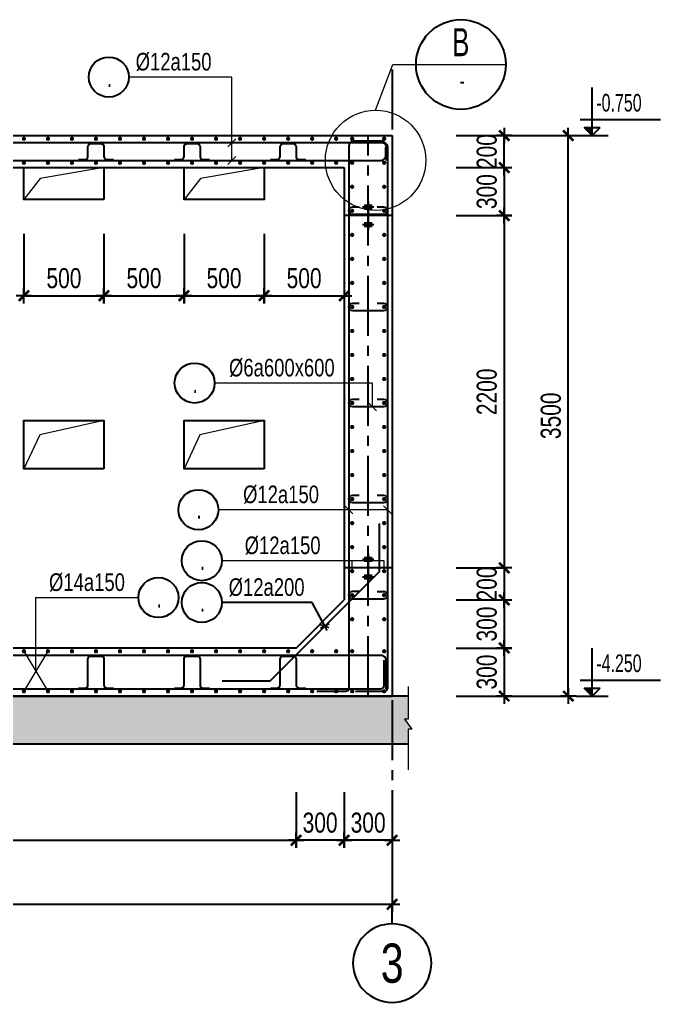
# Model space of a CAD drawing. Extents: x 1229855 to 1302267, y 1135177 to 1201195.
# Drawn here: x 1271183 to 1275185, y 1179241 to 1185378 of the extents above; entities that cross this region are included whole.
import ezdxf
from ezdxf.enums import TextEntityAlignment as Align

# ---------------------------------------------------------------- set-up
doc = ezdxf.new("R2010")
doc.units = 0
doc.header["$LTSCALE"] = 25
doc.header["$MEASUREMENT"] = 0
doc.header["$PDMODE"] = 98
doc.linetypes.add('CENTER2', pattern=[1.125, 0.75, -0.125, 0.125, -0.125])
doc.layers.get('0').update_dxf_attribs({"linetype": 'CONTINUOUS'})
doc.layers.get('DEFPOINTS').update_dxf_attribs({"linetype": 'CONTINUOUS'})
for name, color, linetype in [('02.CDC.DIM', 1, 'CONTINUOUS'), ('CDC.01.AXIS', 160, 'CENTER2'), ('CDC.02.DIM', 1, 'CONTINUOUS'), ('CDC.03.BORDER', 3, 'CONTINUOUS'), ('CDC.05.STEEL', 4, 'CONTINUOUS'), ('CDC.06.TEXT', 2, 'CONTINUOUS'), ('CDC.10.HATCH', 251, 'CONTINUOUS'), ('CDC.11.NOTE', 8, 'CONTINUOUS'), ('CDC.14.STEELNUM', 3, 'CONTINUOUS')]:
    doc.layers.add(name, color=color, linetype=linetype)
doc.layers.add('KCS_CHI', color=1, linetype='CONTINUOUS', lineweight=15)
doc.styles.add('1', font='arial.ttf', dxfattribs={"width": 0.75})
doc.styles.add('arial', font='arial.ttf', dxfattribs={"width": 0.65})
doc.styles.add('BIGTEXT', font='arial.ttf', dxfattribs={"width": 0.8})
doc.styles.add('romans', font='arial.ttf', dxfattribs={"width": 0.65})
doc.linetypes.add('ZIGZAG', pattern='A,0.0001,-0.2,[131,ltypeshp.shx,S=0.2,R=0,X=-0.2,Y=0],-0.4,[131,ltypeshp.shx,S=0.2,R=180,X=0.2,Y=0],-0.2', length=0.8001)
doc.dimstyles.new('DX2', dxfattribs={"dimscale": 0.5, "dimtxt": 250, "dimasz": 0.8, "dimexe": 0, "dimexo": 0, "dimgap": 90, "dimtad": 1, "dimdec": 0, "dimzin": 13, "dimdsep": 46, "dimtxsty": '1', "dimblk1": 'CHEO', "dimblk2": 'CHEO', "dimsah": 1, "dimcen": 0, "dimclrd": 256, "dimclre": 256, "dimclrt": 2, "dimadec": 0, "dimazin": 0, "dimtfac": 1, "dimtdec": 0, "dimtix": 1, "dimtmove": 2, "dimatfit": 3, "dimldrblk": 'CHEO', "dimfxl": 1, "dimtolj": 1, "dimtzin": 13, "dimarcsym": 0})

# ---------------------------------------------------------------- blocks, each defined once
blk = doc.blocks.new('CHEO')
at = {"layer": '02.CDC.DIM'}
for points in [[(-121, 0), (121, 0)], [(0, 121), (0, -121)]]:
    blk.add_lwpolyline(points, dxfattribs=at)
at = {"layer": '02.CDC.DIM', "color": 2, "const_width": 40}
blk.add_lwpolyline([(80, 80), (-80, -81)], dxfattribs=at)
blk = doc.blocks.new('*D269')
at = {"layer": 'CDC.02.DIM', "lineweight": -2, "ltscale": 3, "transparency": 16777216}
for p, q in [((1273210.1, 1180553.8), (1273210.1, 1180253.8)), ((1273510.1, 1180553.8), (1273510.1, 1180253.8)), ((1273509.7, 1180253.8), (1273210.5, 1180253.8))]:
    blk.add_line(p, q, dxfattribs=at)
at = {"layer": 'DEFPOINTS', "color": 0, "ltscale": 3, "transparency": 16777216}
for p in [(1273210.1, 1180553.8), (1273510.1, 1180553.8), (1273210.1, 1180253.8)]:
    blk.add_point(p, dxfattribs=at)
at = {"layer": 'CDC.02.DIM', "lineweight": -2, "ltscale": 3, "transparency": 16777216, "xscale": 0.4, "yscale": 0.4, "zscale": 0.4, "rotation": 180}
blk.add_blockref('CHEO', (1273210.1, 1180253.8), dxfattribs=at)
at = {"layer": 'CDC.02.DIM', "lineweight": -2, "ltscale": 3, "transparency": 16777216, "xscale": 0.4, "yscale": 0.4, "zscale": 0.4}
blk.add_blockref('CHEO', (1273510.1, 1180253.8), dxfattribs=at)
at = {"layer": 'CDC.02.DIM', "color": 2, "ltscale": 3, "transparency": 16777216, "insert": (1273360.1, 1180362.7), "char_height": 125, "attachment_point": 5, "style": '1'}
blk.add_mtext('\\A1;300', dxfattribs=at)
blk = doc.blocks.new('*D270')
at = {"layer": 'CDC.02.DIM', "lineweight": -2, "ltscale": 3, "transparency": 16777216}
for p, q in [((1265710.1, 1180553.8), (1265710.1, 1179853.8)), ((1273510.1, 1180553.8), (1273510.1, 1179853.8)), ((1265710.5, 1179853.8), (1273509.7, 1179853.8))]:
    blk.add_line(p, q, dxfattribs=at)
at = {"layer": 'DEFPOINTS', "color": 0, "ltscale": 3, "transparency": 16777216}
for p in [(1265710.1, 1180553.8), (1273510.1, 1180553.8), (1273510.1, 1179853.8)]:
    blk.add_point(p, dxfattribs=at)
at = {"layer": 'CDC.02.DIM', "lineweight": -2, "ltscale": 3, "transparency": 16777216, "xscale": 0.4, "yscale": 0.4, "zscale": 0.4, "rotation": 180}
blk.add_blockref('CHEO', (1265710.1, 1179853.8), dxfattribs=at)
at = {"layer": 'CDC.02.DIM', "lineweight": -2, "ltscale": 3, "transparency": 16777216, "xscale": 0.4, "yscale": 0.4, "zscale": 0.4}
blk.add_blockref('CHEO', (1273510.1, 1179853.8), dxfattribs=at)
at = {"layer": 'CDC.02.DIM', "color": 2, "ltscale": 3, "transparency": 16777216, "insert": (1269610.1, 1179962.7), "char_height": 125, "attachment_point": 5, "style": '1'}
blk.add_mtext('\\A1;7800', dxfattribs=at)
blk = doc.blocks.new('*D271')
at = {"layer": 'CDC.02.DIM', "lineweight": -2, "ltscale": 3, "transparency": 16777216}
for p, q in [((1273910.1, 1184653.8), (1274210.1, 1184653.8)), ((1274210.1, 1184654.2), (1274210.1, 1184654.6)), ((1274210.1, 1184453.8), (1274210.1, 1184653.8)), ((1273910.1, 1184453.8), (1274210.1, 1184453.8)), ((1274210.1, 1184453.4), (1274210.1, 1184453))]:
    blk.add_line(p, q, dxfattribs=at)
at = {"layer": 'DEFPOINTS', "color": 0, "ltscale": 3, "transparency": 16777216}
for p in [(1273910.1, 1184653.8), (1274210.1, 1184653.8), (1273910.1, 1184453.8)]:
    blk.add_point(p, dxfattribs=at)
at = {"layer": 'CDC.02.DIM', "lineweight": -2, "ltscale": 3, "transparency": 16777216, "xscale": 0.4, "yscale": 0.4, "zscale": 0.4}
for p, rotation in [((1274210.1, 1184653.8), 270), ((1274210.1, 1184453.8), 90)]:
    blk.add_blockref('CHEO', p, dxfattribs=dict(at, rotation=rotation))
at = {"layer": 'CDC.02.DIM', "color": 2, "ltscale": 3, "transparency": 16777216, "insert": (1274101.3, 1184553.8), "char_height": 125, "attachment_point": 5, "rotation": 90, "style": '1'}
blk.add_mtext('\\A1;200', dxfattribs=at)
blk = doc.blocks.new('*D272')
at = {"layer": 'CDC.02.DIM', "lineweight": -2, "ltscale": 3, "transparency": 16777216}
for p, q in [((1273910.1, 1181953.8), (1274210.1, 1181953.8)), ((1274210.1, 1181954.2), (1274210.1, 1181954.6)), ((1274210.1, 1181953.8), (1274210.1, 1181753.8)), ((1273910.1, 1181753.8), (1274210.1, 1181753.8)), ((1274210.1, 1181753.4), (1274210.1, 1181753))]:
    blk.add_line(p, q, dxfattribs=at)
at = {"layer": 'DEFPOINTS', "color": 0, "ltscale": 3, "transparency": 16777216}
for p in [(1273910.1, 1181953.8), (1273910.1, 1181753.8), (1274210.1, 1181753.8)]:
    blk.add_point(p, dxfattribs=at)
at = {"layer": 'CDC.02.DIM', "lineweight": -2, "ltscale": 3, "transparency": 16777216, "xscale": 0.4, "yscale": 0.4, "zscale": 0.4}
for p, rotation in [((1274210.1, 1181953.8), 270), ((1274210.1, 1181753.8), 90)]:
    blk.add_blockref('CHEO', p, dxfattribs=dict(at, rotation=rotation))
at = {"layer": 'CDC.02.DIM', "color": 2, "ltscale": 3, "transparency": 16777216, "insert": (1274101.3, 1181853.8), "char_height": 125, "attachment_point": 5, "rotation": 90, "style": '1'}
blk.add_mtext('\\A1;200', dxfattribs=at)
blk = doc.blocks.new('*D273')
at = {"layer": 'CDC.02.DIM', "lineweight": -2, "ltscale": 3, "transparency": 16777216}
for p, q in [((1273910.1, 1181453.8), (1274210.1, 1181453.8)), ((1274210.1, 1181453.4), (1274210.1, 1181154.2)), ((1273910.1, 1181153.8), (1274210.1, 1181153.8))]:
    blk.add_line(p, q, dxfattribs=at)
at = {"layer": 'DEFPOINTS', "color": 0, "ltscale": 3, "transparency": 16777216}
for p in [(1273910.1, 1181453.8), (1273910.1, 1181153.8), (1274210.1, 1181153.8)]:
    blk.add_point(p, dxfattribs=at)
at = {"layer": 'CDC.02.DIM', "lineweight": -2, "ltscale": 3, "transparency": 16777216, "xscale": 0.4, "yscale": 0.4, "zscale": 0.4}
for p, rotation in [((1274210.1, 1181453.8), 90), ((1274210.1, 1181153.8), 270)]:
    blk.add_blockref('CHEO', p, dxfattribs=dict(at, rotation=rotation))
at = {"layer": 'CDC.02.DIM', "color": 2, "ltscale": 3, "transparency": 16777216, "insert": (1274101.3, 1181303.8), "char_height": 125, "attachment_point": 5, "rotation": 90, "style": '1'}
blk.add_mtext('\\A1;300', dxfattribs=at)
blk = doc.blocks.new('A$C160E078A')
at = {"layer": 'CDC.11.NOTE', "ltscale": 3}
blk.add_hatch(color=256, dxfattribs=at).paths.add_polyline_path([(2, 1), (1, 1), (2, 0)])
for p, q in [((2, 0), (2, 6)), ((0.5, 2), (10.5, 2)), ((0, 0), (4, 0)), ((1, 1), (3, 1)), ((2, 0), (1, 1)), ((2, 0), (3, 1))]:
    blk.add_line(p, q, dxfattribs=at)
blk = doc.blocks.new('*D274')
at = {"layer": 'CDC.02.DIM', "lineweight": -2, "ltscale": 3, "transparency": 16777216}
for p, q in [((1266310.1, 1180553.8), (1266310.1, 1180253.8)), ((1272910.1, 1180553.8), (1272910.1, 1180253.8)), ((1266310.5, 1180253.8), (1272909.7, 1180253.8))]:
    blk.add_line(p, q, dxfattribs=at)
at = {"layer": 'DEFPOINTS', "color": 0, "ltscale": 3, "transparency": 16777216}
for p in [(1266310.1, 1180553.8), (1272910.1, 1180553.8), (1272910.1, 1180253.8)]:
    blk.add_point(p, dxfattribs=at)
at = {"layer": 'CDC.02.DIM', "lineweight": -2, "ltscale": 3, "transparency": 16777216, "xscale": 0.4, "yscale": 0.4, "zscale": 0.4, "rotation": 180}
blk.add_blockref('CHEO', (1266310.1, 1180253.8), dxfattribs=at)
at = {"layer": 'CDC.02.DIM', "lineweight": -2, "ltscale": 3, "transparency": 16777216, "xscale": 0.4, "yscale": 0.4, "zscale": 0.4}
blk.add_blockref('CHEO', (1272910.1, 1180253.8), dxfattribs=at)
at = {"layer": 'CDC.02.DIM', "color": 2, "ltscale": 3, "transparency": 16777216, "insert": (1269610.1, 1180362.7), "char_height": 125, "attachment_point": 5, "style": '1'}
blk.add_mtext('\\A1;6600', dxfattribs=at)
blk = doc.blocks.new('*D275')
at = {"layer": 'CDC.02.DIM', "lineweight": -2, "ltscale": 3, "transparency": 16777216}
for p, q in [((1273910.1, 1184453.8), (1274210.1, 1184453.8)), ((1274210.1, 1184453.4), (1274210.1, 1184154.2)), ((1273910.1, 1184153.8), (1274210.1, 1184153.8))]:
    blk.add_line(p, q, dxfattribs=at)
at = {"layer": 'DEFPOINTS', "color": 0, "ltscale": 3, "transparency": 16777216}
for p in [(1273910.1, 1184453.8), (1273910.1, 1184153.8), (1274210.1, 1184153.8)]:
    blk.add_point(p, dxfattribs=at)
at = {"layer": 'CDC.02.DIM', "lineweight": -2, "ltscale": 3, "transparency": 16777216, "xscale": 0.4, "yscale": 0.4, "zscale": 0.4}
for p, rotation in [((1274210.1, 1184453.8), 90), ((1274210.1, 1184153.8), 270)]:
    blk.add_blockref('CHEO', p, dxfattribs=dict(at, rotation=rotation))
at = {"layer": 'CDC.02.DIM', "color": 2, "ltscale": 3, "transparency": 16777216, "insert": (1274101.3, 1184303.8), "char_height": 125, "attachment_point": 5, "rotation": 90, "style": '1'}
blk.add_mtext('\\A1;300', dxfattribs=at)
blk = doc.blocks.new('*D276')
at = {"layer": 'CDC.02.DIM', "lineweight": -2, "ltscale": 3, "transparency": 16777216}
for p, q in [((1273910.1, 1184153.8), (1274210.1, 1184153.8)), ((1274210.1, 1184153.4), (1274210.1, 1181954.2)), ((1273910.1, 1181953.8), (1274210.1, 1181953.8))]:
    blk.add_line(p, q, dxfattribs=at)
at = {"layer": 'DEFPOINTS', "color": 0, "ltscale": 3, "transparency": 16777216}
for p in [(1273910.1, 1184153.8), (1273910.1, 1181953.8), (1274210.1, 1181953.8)]:
    blk.add_point(p, dxfattribs=at)
at = {"layer": 'CDC.02.DIM', "lineweight": -2, "ltscale": 3, "transparency": 16777216, "xscale": 0.4, "yscale": 0.4, "zscale": 0.4}
for p, rotation in [((1274210.1, 1184153.8), 90), ((1274210.1, 1181953.8), 270)]:
    blk.add_blockref('CHEO', p, dxfattribs=dict(at, rotation=rotation))
at = {"layer": 'CDC.02.DIM', "color": 2, "ltscale": 3, "transparency": 16777216, "insert": (1274101.3, 1183053.8), "char_height": 125, "attachment_point": 5, "rotation": 90, "style": '1'}
blk.add_mtext('\\A1;2200', dxfattribs=at)
blk = doc.blocks.new('bang')
at = {"layer": 'CDC.11.NOTE', "ltscale": 3}
for points in [[(-25, 65), (25, 65)], [(0, 90), (0, -90)], [(-35, 55), (35, 55)], [(-25, 45), (25, 45)], [(-35, -55), (35, -55)], [(-25, -45), (25, -45)], [(-25, -65), (25, -65)]]:
    blk.add_lwpolyline(points, dxfattribs=at)
blk = doc.blocks.new('_Oblique')
at = {"color": 0, "linetype": 'ByBlock', "lineweight": -2}
blk.add_line((-0.5, -0.5), (0.5, 0.5), dxfattribs=at)
blk = doc.blocks.new('*D281')
at = {"layer": 'CDC.02.DIM', "lineweight": -2, "ltscale": 3, "transparency": 16777216}
for p, q in [((1271210.1, 1184040), (1271210.1, 1183653.8)), ((1271710.1, 1184040), (1271710.1, 1183653.8)), ((1271210.5, 1183653.8), (1271709.7, 1183653.8))]:
    blk.add_line(p, q, dxfattribs=at)
at = {"layer": 'DEFPOINTS', "color": 0, "ltscale": 3, "transparency": 16777216}
for p in [(1271210.1, 1184040), (1271710.1, 1184040), (1271710.1, 1183653.8)]:
    blk.add_point(p, dxfattribs=at)
at = {"layer": 'CDC.02.DIM', "lineweight": -2, "ltscale": 3, "transparency": 16777216, "xscale": 0.4, "yscale": 0.4, "zscale": 0.4, "rotation": 180}
blk.add_blockref('CHEO', (1271210.1, 1183653.8), dxfattribs=at)
at = {"layer": 'CDC.02.DIM', "lineweight": -2, "ltscale": 3, "transparency": 16777216, "xscale": 0.4, "yscale": 0.4, "zscale": 0.4}
blk.add_blockref('CHEO', (1271710.1, 1183653.8), dxfattribs=at)
at = {"layer": 'CDC.02.DIM', "color": 2, "ltscale": 3, "transparency": 16777216, "insert": (1271460.1, 1183762.7), "char_height": 125, "attachment_point": 5, "style": '1'}
blk.add_mtext('\\A1;500', dxfattribs=at)
blk = doc.blocks.new('*D282')
at = {"layer": 'CDC.02.DIM', "lineweight": -2, "ltscale": 3, "transparency": 16777216}
for p, q in [((1271710.1, 1184040), (1271710.1, 1183653.8)), ((1272210.1, 1184040), (1272210.1, 1183653.8)), ((1271710.5, 1183653.8), (1272209.7, 1183653.8))]:
    blk.add_line(p, q, dxfattribs=at)
at = {"layer": 'DEFPOINTS', "color": 0, "ltscale": 3, "transparency": 16777216}
for p in [(1271710.1, 1184040), (1272210.1, 1184040), (1272210.1, 1183653.8)]:
    blk.add_point(p, dxfattribs=at)
at = {"layer": 'CDC.02.DIM', "lineweight": -2, "ltscale": 3, "transparency": 16777216, "xscale": 0.4, "yscale": 0.4, "zscale": 0.4, "rotation": 180}
blk.add_blockref('CHEO', (1271710.1, 1183653.8), dxfattribs=at)
at = {"layer": 'CDC.02.DIM', "lineweight": -2, "ltscale": 3, "transparency": 16777216, "xscale": 0.4, "yscale": 0.4, "zscale": 0.4}
blk.add_blockref('CHEO', (1272210.1, 1183653.8), dxfattribs=at)
at = {"layer": 'CDC.02.DIM', "color": 2, "ltscale": 3, "transparency": 16777216, "insert": (1271960.1, 1183762.7), "char_height": 125, "attachment_point": 5, "style": '1'}
blk.add_mtext('\\A1;500', dxfattribs=at)
blk = doc.blocks.new('*D283')
at = {"layer": 'CDC.02.DIM', "lineweight": -2, "ltscale": 3, "transparency": 16777216}
for p, q in [((1272210.1, 1184040), (1272210.1, 1183653.8)), ((1272710.1, 1184040), (1272710.1, 1183653.8)), ((1272210.5, 1183653.8), (1272709.7, 1183653.8))]:
    blk.add_line(p, q, dxfattribs=at)
at = {"layer": 'DEFPOINTS', "color": 0, "ltscale": 3, "transparency": 16777216}
for p in [(1272210.1, 1184040), (1272710.1, 1184040), (1272710.1, 1183653.8)]:
    blk.add_point(p, dxfattribs=at)
at = {"layer": 'CDC.02.DIM', "lineweight": -2, "ltscale": 3, "transparency": 16777216, "xscale": 0.4, "yscale": 0.4, "zscale": 0.4, "rotation": 180}
blk.add_blockref('CHEO', (1272210.1, 1183653.8), dxfattribs=at)
at = {"layer": 'CDC.02.DIM', "lineweight": -2, "ltscale": 3, "transparency": 16777216, "xscale": 0.4, "yscale": 0.4, "zscale": 0.4}
blk.add_blockref('CHEO', (1272710.1, 1183653.8), dxfattribs=at)
at = {"layer": 'CDC.02.DIM', "color": 2, "ltscale": 3, "transparency": 16777216, "insert": (1272460.1, 1183762.7), "char_height": 125, "attachment_point": 5, "style": '1'}
blk.add_mtext('\\A1;500', dxfattribs=at)
blk = doc.blocks.new('*D284')
at = {"layer": 'CDC.02.DIM', "lineweight": -2, "ltscale": 3, "transparency": 16777216}
for p, q in [((1272710.1, 1184040), (1272710.1, 1183653.8)), ((1273210.1, 1184040), (1273210.1, 1183653.8)), ((1272710.5, 1183653.8), (1273209.7, 1183653.8))]:
    blk.add_line(p, q, dxfattribs=at)
at = {"layer": 'DEFPOINTS', "color": 0, "ltscale": 3, "transparency": 16777216}
for p in [(1272710.1, 1184040), (1273210.1, 1184040), (1273210.1, 1183653.8)]:
    blk.add_point(p, dxfattribs=at)
at = {"layer": 'CDC.02.DIM', "lineweight": -2, "ltscale": 3, "transparency": 16777216, "xscale": 0.4, "yscale": 0.4, "zscale": 0.4, "rotation": 180}
blk.add_blockref('CHEO', (1272710.1, 1183653.8), dxfattribs=at)
at = {"layer": 'CDC.02.DIM', "lineweight": -2, "ltscale": 3, "transparency": 16777216, "xscale": 0.4, "yscale": 0.4, "zscale": 0.4}
blk.add_blockref('CHEO', (1273210.1, 1183653.8), dxfattribs=at)
at = {"layer": 'CDC.02.DIM', "color": 2, "ltscale": 3, "transparency": 16777216, "insert": (1272960.1, 1183762.7), "char_height": 125, "attachment_point": 5, "style": '1'}
blk.add_mtext('\\A1;500', dxfattribs=at)
blk = doc.blocks.new('*D354')
at = {"layer": 'CDC.02.DIM', "lineweight": -2, "ltscale": 3, "transparency": 16777216}
for p, q in [((1274037.5, 1184653.8), (1274610.1, 1184653.8)), ((1274610.1, 1181154.2), (1274610.1, 1184653.4)), ((1273910.1, 1181153.8), (1274610.1, 1181153.8))]:
    blk.add_line(p, q, dxfattribs=at)
at = {"layer": 'DEFPOINTS', "color": 0, "ltscale": 3, "transparency": 16777216}
for p in [(1274037.5, 1184653.8), (1274610.1, 1184653.8), (1273910.1, 1181153.8)]:
    blk.add_point(p, dxfattribs=at)
at = {"layer": 'CDC.02.DIM', "lineweight": -2, "ltscale": 3, "transparency": 16777216, "xscale": 0.4, "yscale": 0.4, "zscale": 0.4}
for p, rotation in [((1274610.1, 1184653.8), 90), ((1274610.1, 1181153.8), 270)]:
    blk.add_blockref('CHEO', p, dxfattribs=dict(at, rotation=rotation))
at = {"layer": 'CDC.02.DIM', "color": 2, "ltscale": 3, "transparency": 16777216, "insert": (1274501.3, 1182903.8), "char_height": 125, "attachment_point": 5, "rotation": 90, "style": '1'}
blk.add_mtext('\\A1;3500', dxfattribs=at)
blk = doc.blocks.new('_Axis name')
at = {"layer": 'CDC.02.DIM'}
blk.add_line((0, 2.5), (0, 0), dxfattribs=at)
blk.add_circle((0, 7.5), 5, dxfattribs=at)
at = {"layer": 'CDC.02.DIM', "style": 'BIGTEXT', "width": 0.75}
blk.add_attdef('.', text='', height=5, dxfattribs=at).set_placement((0, 7.5), align=Align.MIDDLE)
blk = doc.blocks.new('*D366')
at = {"layer": 'CDC.02.DIM', "lineweight": -2, "ltscale": 3, "transparency": 16777216}
for p, q in [((1273910.1, 1181753.8), (1274210.1, 1181753.8)), ((1274210.1, 1181753.4), (1274210.1, 1181454.2)), ((1273910.1, 1181453.8), (1274210.1, 1181453.8))]:
    blk.add_line(p, q, dxfattribs=at)
at = {"layer": 'DEFPOINTS', "color": 0, "ltscale": 3, "transparency": 16777216}
for p in [(1273910.1, 1181753.8), (1273910.1, 1181453.8), (1274210.1, 1181453.8)]:
    blk.add_point(p, dxfattribs=at)
at = {"layer": 'CDC.02.DIM', "lineweight": -2, "ltscale": 3, "transparency": 16777216, "xscale": 0.4, "yscale": 0.4, "zscale": 0.4}
for p, rotation in [((1274210.1, 1181753.8), 90), ((1274210.1, 1181453.8), 270)]:
    blk.add_blockref('CHEO', p, dxfattribs=dict(at, rotation=rotation))
at = {"layer": 'CDC.02.DIM', "color": 2, "ltscale": 3, "transparency": 16777216, "insert": (1274101.3, 1181603.8), "char_height": 125, "attachment_point": 5, "rotation": 90, "style": '1'}
blk.add_mtext('\\A1;300', dxfattribs=at)
blk = doc.blocks.new('*D413')
at = {"layer": 'CDC.02.DIM', "lineweight": -2, "ltscale": 3, "transparency": 16777216}
for p, q in [((1272910.1, 1180553.8), (1272910.1, 1180253.8)), ((1273210.1, 1180553.8), (1273210.1, 1180253.8)), ((1273209.7, 1180253.8), (1272910.5, 1180253.8))]:
    blk.add_line(p, q, dxfattribs=at)
at = {"layer": 'DEFPOINTS', "color": 0, "ltscale": 3, "transparency": 16777216}
for p in [(1272910.1, 1180553.8), (1273210.1, 1180553.8), (1272910.1, 1180253.8)]:
    blk.add_point(p, dxfattribs=at)
at = {"layer": 'CDC.02.DIM', "lineweight": -2, "ltscale": 3, "transparency": 16777216, "xscale": 0.4, "yscale": 0.4, "zscale": 0.4, "rotation": 180}
blk.add_blockref('CHEO', (1272910.1, 1180253.8), dxfattribs=at)
at = {"layer": 'CDC.02.DIM', "lineweight": -2, "ltscale": 3, "transparency": 16777216, "xscale": 0.4, "yscale": 0.4, "zscale": 0.4}
blk.add_blockref('CHEO', (1273210.1, 1180253.8), dxfattribs=at)
at = {"layer": 'CDC.02.DIM', "color": 2, "ltscale": 3, "transparency": 16777216, "insert": (1273060.1, 1180362.7), "char_height": 125, "attachment_point": 5, "style": '1'}
blk.add_mtext('\\A1;300', dxfattribs=at)

msp = doc.modelspace()

# ---------------------------------------------------------------- hatches: boundary and pattern name
at = {"layer": 'CDC.10.HATCH', "ltscale": 3}
h = msp.add_hatch(dxfattribs=at)
h.set_pattern_fill('BT-01', color=256, scale=25, style=0, pattern_type=2)
h.set_pattern_definition([(50, (-9693, 0), (179.315046, -15.688034), [18.75, -206.25]), (355, (-9693, 0), (-34.687833, 188.048033), [15, -165]), (100.4514, (-9678.06, -1.3), (144.627345, 172.359886), [15.935047, -175.285528]), (46.1842, (-9693, 50), (266.810262, -41.379754), [28.125, -309.375]), (96.6356, (-9670.77, 46.55), (233.665676, 243.529468), [23.90257, -262.92825]), (351.1842, (-9693, 50), (233.665486, 243.52965), [22.5, -247.5]), (21, (-9668, 37.5), (149.226763, -100.654723), [18.75, -206.25]), (326, (-9668, 37.5), (60.828833, 181.287511), [15, -165]), (71.4514, (-9655.56, 29.11), (210.055657, 80.632624), [15.935047, -175.285528]), (37.5, (-9693, 0), (3.0399638, 83.2234635), [0, -163, 0, -167.5, 0, -165.625]), (7.5, (-9693, 0), (65.7673844, 98.602928), [0, -95.5, 0, -159.25, 0, -63.125]), (327.5, (-9748.75, 0), (133.455609, -5.638718), [0, -62.5, 0, -195, 0, -258.75]), (317.5, (-9773.75, 0), (145.796542, 25.0262456), [0, -81.25, 0, -129.5, 0, -183.75]), (45, (-9693, 0), (-75.1300955, 75.1300955), []), (45, (-9693, 30.62), (-75.1300955, 75.1300955), [])])
h.paths.add_polyline_path([(1273586.71, 1181010.1), (1273610.15, 1181010.1), (1273610.15, 1181153.85), (1265610.15, 1181153.85), (1265610.15, 1181010.1), (1265586.71, 1181010.1), (1265633.59, 1180947.6), (1265610.15, 1180947.6), (1265610.15, 1180853.85), (1273610.15, 1180853.85), (1273610.15, 1180947.6), (1273633.59, 1180947.6)])

# ---------------------------------------------------------------- linework, layer by layer
at = {"layer": 'CDC.01.AXIS', "ltscale": 20}
for p, q in [((1273509.87, 1185066), (1273509.87, 1179853.89)), ((1273360.15, 1181153.85), (1273360.15, 1184653.85))]:
    msp.add_line(p, q, dxfattribs=at)
at = {"layer": 'CDC.03.BORDER', "ltscale": 3}
for p, q in [((1265710.15, 1184653.85), (1273510.15, 1184653.85)), ((1273510.15, 1184653.85), (1273510.15, 1181153.85)), ((1266010.15, 1184453.85), (1273210.15, 1184453.85)), ((1273210.15, 1184453.85), (1273210.15, 1181753.85)), ((1272910.15, 1181453.85), (1273210.15, 1181753.85)), ((1272910.15, 1181453.85), (1266310.15, 1181453.85)), ((1273610.15, 1181153.85), (1265610.15, 1181153.85)), ((1265710.15, 1181153.85), (1273510.15, 1181153.85)), ((1273610.15, 1180853.85), (1265610.15, 1180853.85))]:
    msp.add_line(p, q, dxfattribs=at)
at = {"layer": 'CDC.03.BORDER', "linetype": 'ZIGZAG'}
for p, q in [((1273510.15, 1184153.85), (1273210.15, 1184153.85)), ((1273510.15, 1181953.85), (1273210.15, 1181953.85))]:
    msp.add_line(p, q, dxfattribs=at)
at = {"layer": 'CDC.03.BORDER', "ltscale": 2000}
for points in [[(1271710.15, 1184253.84), (1271210.15, 1184253.84), (1271210.15, 1184453.84), (1271710.15, 1184453.84)], [(1271710.15, 1182573.7), (1271210.15, 1182573.7), (1271210.15, 1182873.7), (1271710.15, 1182873.7)], [(1272710.15, 1182573.7), (1272210.15, 1182573.7), (1272210.15, 1182873.7), (1272710.15, 1182873.7)]]:
    msp.add_lwpolyline(points, close=True, dxfattribs=at)
msp.add_lwpolyline([(1272350.39, 1184253.84), (1272210.15, 1184253.84), (1272210.15, 1184453.84), (1272710.15, 1184453.84), (1272710.15, 1184253.84), (1272350.39, 1184253.84)], dxfattribs=at)
at = {"layer": 'CDC.05.STEEL', "ltscale": 3}
for points in [[(1273475.15, 1184498.85), (1273475.15, 1184578.85, 0.4142147), (1273445.15, 1184608.85), (1265775.15, 1184608.85, 0.4142136), (1265745.15, 1184578.85), (1265745.15, 1184498.85)], [(1271550.34, 1184503.51), (1271590.34, 1184503.51, 0.4142136), (1271610.34, 1184523.51), (1271610.34, 1184583.85, -0.4142136), (1271630.34, 1184603.85), (1271689.96, 1184603.85, -0.4142136), (1271709.96, 1184583.85), (1271709.96, 1184523.51, 0.4142136), (1271729.96, 1184503.51), (1271769.96, 1184503.51)], [(1272150.34, 1184503.51), (1272190.34, 1184503.51, 0.4142136), (1272210.34, 1184523.51), (1272210.34, 1184583.85, -0.4142136), (1272230.34, 1184603.85), (1272289.96, 1184603.85, -0.4142136), (1272309.96, 1184583.85), (1272309.96, 1184523.51, 0.4142136), (1272329.96, 1184503.51), (1272369.96, 1184503.51)], [(1272750.34, 1184503.51), (1272790.34, 1184503.51, 0.4142136), (1272810.34, 1184523.51), (1272810.34, 1184583.85, -0.4142136), (1272830.34, 1184603.85), (1272889.96, 1184603.85, -0.4142136), (1272909.96, 1184583.85), (1272909.96, 1184523.51, 0.4142136), (1272929.96, 1184503.51), (1272969.96, 1184503.51)], [(1273460.15, 1184618.85), (1273270.15, 1184618.85, 0.4142136), (1273240.15, 1184588.85), (1273240.15, 1181202.92, -0.4142136), (1273220.15, 1181182.92), (1273040.15, 1181182.92)], [(1273288.15, 1184613.85), (1273450.15, 1184613.85, -0.4142136), (1273480.15, 1184583.85), (1273480.15, 1181202.92, -0.4142136), (1273460.15, 1181182.92), (1273280.15, 1181182.92)], [(1265750.15, 1184580.85), (1265750.15, 1184528.85, 0.4142136), (1265780.15, 1184498.85), (1273440.15, 1184498.85, 0.4142347), (1273470.15, 1184528.85), (1273470.15, 1184580.85)], [(1273416.68, 1184207.78), (1273456.22, 1184207.78, -1), (1273456.22, 1184159.92), (1273264.17, 1184159.92, -1), (1273264.17, 1184207.96), (1273304.17, 1184207.96)], [(1273416.68, 1183607.78), (1273456.22, 1183607.78, -1), (1273456.22, 1183559.92), (1273264.17, 1183559.92, -1), (1273264.17, 1183607.96), (1273304.17, 1183607.96)], [(1273416.68, 1183007.78), (1273456.22, 1183007.78, -1), (1273456.22, 1182959.92), (1273264.17, 1182959.92, -1), (1273264.17, 1183007.96), (1273304.17, 1183007.96)], [(1273416.68, 1182407.78), (1273456.22, 1182407.78, -1), (1273456.22, 1182359.92), (1273264.17, 1182359.92, -1), (1273264.17, 1182407.96), (1273304.17, 1182407.96)], [(1273416.68, 1181807.78), (1273456.22, 1181807.78, -1), (1273456.22, 1181759.92), (1273264.17, 1181759.92, -1), (1273264.17, 1181807.96), (1273304.17, 1181807.96)], [(1265750.15, 1181379.49), (1265750.15, 1181378.85, -0.4142136), (1265780.15, 1181408.85), (1273440.15, 1181408.85, -0.4142136), (1273470.15, 1181378.85), (1273470.15, 1181198.85)], [(1265760.15, 1181377.85), (1265760.15, 1181218.85, 0.4142136), (1265780.15, 1181198.85), (1273440.15, 1181198.85, 0.4142136), (1273460.15, 1181218.85), (1273460.15, 1181377.85)], [(1271550.34, 1181203.51), (1271590.34, 1181203.51, 0.4142136), (1271610.34, 1181223.51), (1271610.34, 1181383.85, -0.4142136), (1271630.34, 1181403.85), (1271689.96, 1181403.85, -0.4142136), (1271709.96, 1181383.85), (1271709.96, 1181223.51, 0.4142136), (1271729.96, 1181203.51), (1271769.96, 1181203.51)], [(1272150.34, 1181203.51), (1272190.34, 1181203.51, 0.4142136), (1272210.34, 1181223.51), (1272210.34, 1181383.85, -0.4142136), (1272230.34, 1181403.85), (1272289.96, 1181403.85, -0.4142136), (1272309.96, 1181383.85), (1272309.96, 1181223.51, 0.4142136), (1272329.96, 1181203.51), (1272369.96, 1181203.51)], [(1272750.34, 1181203.51), (1272790.34, 1181203.51, 0.4142136), (1272810.34, 1181223.51), (1272810.34, 1181383.85, -0.4142136), (1272830.34, 1181403.85), (1272889.96, 1181403.85, -0.4142136), (1272909.96, 1181383.85), (1272909.96, 1181223.51, 0.4142136), (1272929.96, 1181203.51), (1272969.96, 1181203.51)]]:
    msp.add_lwpolyline(points, format="xyb", dxfattribs=at)
at = {"layer": 'CDC.05.STEEL', "ltscale": 3, "const_width": 13.2}
for points in [[(1271203.55, 1184633.85, -1), (1271216.75, 1184633.85, -1)], [(1271353.55, 1184633.85, -1), (1271366.75, 1184633.85, -1)], [(1271503.55, 1184633.85, -1), (1271516.75, 1184633.85, -1)], [(1271653.55, 1184633.85, -1), (1271666.75, 1184633.85, -1)], [(1271803.55, 1184633.85, -1), (1271816.75, 1184633.85, -1)], [(1271953.55, 1184633.85, -1), (1271966.75, 1184633.85, -1)], [(1272103.55, 1184633.85, -1), (1272116.75, 1184633.85, -1)], [(1272253.55, 1184633.85, -1), (1272266.75, 1184633.85, -1)], [(1272403.55, 1184633.85, -1), (1272416.75, 1184633.85, -1)], [(1272553.55, 1184633.85, -1), (1272566.75, 1184633.85, -1)], [(1272703.55, 1184633.85, -1), (1272716.75, 1184633.85, -1)], [(1272853.55, 1184633.85, -1), (1272866.75, 1184633.85, -1)], [(1273003.55, 1184633.85, -1), (1273016.75, 1184633.85, -1)], [(1273153.55, 1184633.85, -1), (1273166.75, 1184633.85, -1)], [(1273266.75, 1184633.85, 1), (1273253.55, 1184633.85, 1)], [(1273466.75, 1184633.85, 1), (1273453.55, 1184633.85, 1)], [(1271203.55, 1184483.85, -1), (1271216.75, 1184483.85, -1)], [(1271353.55, 1184483.85, -1), (1271366.75, 1184483.85, -1)], [(1271503.55, 1184483.85, -1), (1271516.75, 1184483.85, -1)], [(1271653.55, 1184483.85, -1), (1271666.75, 1184483.85, -1)], [(1271803.55, 1184483.85, -1), (1271816.75, 1184483.85, -1)], [(1271953.55, 1184483.85, -1), (1271966.75, 1184483.85, -1)], [(1272103.55, 1184483.85, -1), (1272116.75, 1184483.85, -1)], [(1272253.55, 1184483.85, -1), (1272266.75, 1184483.85, -1)], [(1272403.55, 1184483.85, -1), (1272416.75, 1184483.85, -1)], [(1272553.55, 1184483.85, -1), (1272566.75, 1184483.85, -1)], [(1272703.55, 1184483.85, -1), (1272716.75, 1184483.85, -1)], [(1272853.55, 1184483.85, -1), (1272866.75, 1184483.85, -1)], [(1273003.55, 1184483.85, -1), (1273016.75, 1184483.85, -1)], [(1273153.55, 1184483.85, -1), (1273166.75, 1184483.85, -1)], [(1273266.75, 1184483.85, 1), (1273253.55, 1184483.85, 1)], [(1273466.75, 1184483.85, 1), (1273453.55, 1184483.85, 1)], [(1273253.55, 1184333.85, -1), (1273266.75, 1184333.85, -1)], [(1273453.55, 1184333.85, -1), (1273466.75, 1184333.85, -1)], [(1273253.55, 1184183.85, -1), (1273266.75, 1184183.85, -1)], [(1273453.55, 1184183.85, -1), (1273466.75, 1184183.85, -1)], [(1273253.55, 1184033.85, -1), (1273266.75, 1184033.85, -1)], [(1273453.55, 1184033.85, -1), (1273466.75, 1184033.85, -1)], [(1273253.55, 1183883.85, -1), (1273266.75, 1183883.85, -1)], [(1273453.55, 1183883.85, -1), (1273466.75, 1183883.85, -1)], [(1273253.55, 1183733.85, -1), (1273266.75, 1183733.85, -1)], [(1273453.55, 1183733.85, -1), (1273466.75, 1183733.85, -1)], [(1273253.55, 1183583.85, -1), (1273266.75, 1183583.85, -1)], [(1273453.55, 1183583.85, -1), (1273466.75, 1183583.85, -1)], [(1273253.55, 1183433.85, -1), (1273266.75, 1183433.85, -1)], [(1273453.55, 1183433.85, -1), (1273466.75, 1183433.85, -1)], [(1273253.55, 1183283.85, -1), (1273266.75, 1183283.85, -1)], [(1273453.55, 1183283.85, -1), (1273466.75, 1183283.85, -1)], [(1273253.55, 1183133.85, -1), (1273266.75, 1183133.85, -1)], [(1273453.55, 1183133.85, -1), (1273466.75, 1183133.85, -1)], [(1273253.55, 1182983.85, -1), (1273266.75, 1182983.85, -1)], [(1273453.55, 1182983.85, -1), (1273466.75, 1182983.85, -1)], [(1273253.55, 1182833.85, -1), (1273266.75, 1182833.85, -1)], [(1273453.55, 1182833.85, -1), (1273466.75, 1182833.85, -1)], [(1273253.55, 1182683.85, -1), (1273266.75, 1182683.85, -1)], [(1273453.55, 1182683.85, -1), (1273466.75, 1182683.85, -1)], [(1273253.55, 1182533.85, -1), (1273266.75, 1182533.85, -1)], [(1273453.55, 1182533.85, -1), (1273466.75, 1182533.85, -1)], [(1273253.55, 1182383.85, -1), (1273266.75, 1182383.85, -1)], [(1273453.55, 1182383.85, -1), (1273466.75, 1182383.85, -1)], [(1273253.55, 1182233.85, -1), (1273266.75, 1182233.85, -1)], [(1273453.55, 1182233.85, -1), (1273466.75, 1182233.85, -1)], [(1273253.55, 1182083.85, -1), (1273266.75, 1182083.85, -1)], [(1273453.55, 1182083.85, -1), (1273466.75, 1182083.85, -1)], [(1273253.55, 1181933.85, -1), (1273266.75, 1181933.85, -1)], [(1273453.55, 1181933.85, -1), (1273466.75, 1181933.85, -1)], [(1273253.55, 1181783.85, -1), (1273266.75, 1181783.85, -1)], [(1273453.55, 1181783.85, -1), (1273466.75, 1181783.85, -1)], [(1273253.55, 1181633.85, -1), (1273266.75, 1181633.85, -1)], [(1273453.55, 1181633.85, -1), (1273466.75, 1181633.85, -1)], [(1271203.55, 1181433.85, -1), (1271216.75, 1181433.85, -1)], [(1271353.55, 1181433.85, -1), (1271366.75, 1181433.85, -1)], [(1271503.55, 1181433.85, -1), (1271516.75, 1181433.85, -1)], [(1271653.55, 1181433.85, -1), (1271666.75, 1181433.85, -1)], [(1271803.55, 1181433.85, -1), (1271816.75, 1181433.85, -1)], [(1271953.55, 1181433.85, -1), (1271966.75, 1181433.85, -1)], [(1272103.55, 1181433.85, -1), (1272116.75, 1181433.85, -1)], [(1272253.55, 1181433.85, -1), (1272266.75, 1181433.85, -1)], [(1272403.55, 1181433.85, -1), (1272416.75, 1181433.85, -1)], [(1272553.55, 1181433.85, -1), (1272566.75, 1181433.85, -1)], [(1272703.55, 1181433.85, -1), (1272716.75, 1181433.85, -1)], [(1272853.55, 1181433.85, -1), (1272866.75, 1181433.85, -1)], [(1273003.55, 1181433.85, -1), (1273016.75, 1181433.85, -1)], [(1273153.55, 1181433.85, -1), (1273166.75, 1181433.85, -1)], [(1273253.55, 1181433.85, -1), (1273266.75, 1181433.85, -1)], [(1273453.55, 1181433.85, -1), (1273466.75, 1181433.85, -1)], [(1271203.55, 1181183.85, -1), (1271216.75, 1181183.85, -1)], [(1271353.55, 1181183.85, -1), (1271366.75, 1181183.85, -1)], [(1271503.55, 1181183.85, -1), (1271516.75, 1181183.85, -1)], [(1271653.55, 1181183.85, -1), (1271666.75, 1181183.85, -1)], [(1271803.55, 1181183.85, -1), (1271816.75, 1181183.85, -1)], [(1271953.55, 1181183.85, -1), (1271966.75, 1181183.85, -1)], [(1272103.55, 1181183.85, -1), (1272116.75, 1181183.85, -1)], [(1272253.55, 1181183.85, -1), (1272266.75, 1181183.85, -1)], [(1272403.55, 1181183.85, -1), (1272416.75, 1181183.85, -1)], [(1272553.55, 1181183.85, -1), (1272566.75, 1181183.85, -1)], [(1272703.55, 1181183.85, -1), (1272716.75, 1181183.85, -1)], [(1272853.55, 1181183.85, -1), (1272866.75, 1181183.85, -1)], [(1273003.55, 1181183.85, -1), (1273016.75, 1181183.85, -1)], [(1273153.55, 1181183.85, -1), (1273166.75, 1181183.85, -1)], [(1273253.55, 1181183.85, -1), (1273266.75, 1181183.85, -1)], [(1273453.55, 1181183.85, -1), (1273466.75, 1181183.85, -1)]]:
    msp.add_lwpolyline(points, format="xyb", close=True, dxfattribs=at)
at = {"layer": 'CDC.05.STEEL', "ltscale": 3}
msp.add_lwpolyline([(1272447.57, 1181248.85), (1272747.57, 1181248.85), (1273430.15, 1181931.42), (1273430.15, 1182231.42)], dxfattribs=at)
msp.add_circle((1273939.39, 1185097.6), 280, dxfattribs=at)
at = {"layer": 'CDC.14.STEELNUM', "ltscale": 0.3}
for centre in [(1271740.21, 1185018.85), (1272276.36, 1183108.59), (1272299.84, 1182317.14), (1272321.21, 1181999.14), (1272050.21, 1181768.85), (1272321.21, 1181738)]:
    msp.add_circle(centre, 125, dxfattribs=at)
at = {"layer": 'KCS_CHI', "ltscale": 3}
for p, q in [((1272509.15, 1185018.85), (1271865.21, 1185018.85)), ((1272509.15, 1184498.85), (1272509.15, 1185018.85)), ((1271285.15, 1181308.85), (1271285.15, 1181768.85)), ((1271285.15, 1181768.85), (1271925.21, 1181768.85)), ((1271210.15, 1181433.85), (1271360.15, 1181183.85)), ((1271360.15, 1181433.85), (1271210.15, 1181183.85))]:
    msp.add_line(p, q, dxfattribs=at)
for points in [[(1273406.59, 1184812.81), (1273513.75, 1185097.6), (1274219.39, 1185097.6)], [(1271710.15, 1184453.84), (1271312.15, 1184385.85), (1271210.15, 1184253.84)], [(1272710.15, 1184453.85), (1272312.15, 1184385.86), (1272210.15, 1184253.85)], [(1273387.15, 1182959.92), (1273387.15, 1183108.59), (1272401.36, 1183108.59)], [(1271710.15, 1182873.7), (1271309.15, 1182784.85), (1271210.15, 1182573.7)], [(1272710.15, 1182873.7), (1272309.15, 1182784.85), (1272210.15, 1182573.7)], [(1273460.15, 1181933.85), (1273460.15, 1181999.14), (1272446.21, 1181999.14)], [(1273260.15, 1181933.85), (1273260.15, 1181999.14)]]:
    msp.add_lwpolyline(points, dxfattribs=at)
at = {"layer": 'KCS_CHI', "ltscale": 0.3}
msp.add_lwpolyline([(1273480.15, 1182317.14), (1272424.84, 1182317.14)], dxfattribs=at)
at = {"layer": 'KCS_CHI'}
msp.add_lwpolyline([(1273610.15, 1181213.85), (1273610.15, 1181010.1), (1273586.71, 1181010.1), (1273633.59, 1180947.6), (1273610.15, 1180947.6), (1273610.15, 1180692.47)], dxfattribs=at)
at = {"layer": 'KCS_CHI', "ltscale": 3}
msp.add_circle((1273406.59, 1184499.37), 313.44, dxfattribs=at)

# ---------------------------------------------------------------- block references
ref = msp.add_blockref('_Axis name', (1273510.27, 1179853.85), dxfattribs=dict(xscale=-49, yscale=49, zscale=49, rotation=180))
ref.add_attrib('.', '3', dxfattribs={"layer": 'CDC.02.DIM', "height": 245, "style": 'BIGTEXT', "width": 0.75}).set_placement((1273510.27, 1179486.35), align=Align.MIDDLE)
for name, p, xscale, yscale, zscale in [('A$C160E078A', (1274660.15, 1184653.85), 49.99999999441206, 49.99999999441206, 49.99999999441206), ('_Oblique', (1272509.15, 1184608.85), 50, 50, 50), ('_Oblique', (1272509.15, 1184498.85), 50, 50, 50), ('_Oblique', (1273387.15, 1182959.92), -50, 50, 50), ('_Oblique', (1273240.15, 1182317.14), -50, 50, 50), ('_Oblique', (1273480.15, 1182317.14), -50, 50, 50), ('A$C160E078A', (1274660.15, 1181153.85), 49.99999999441206, 49.99999999441206, 49.99999999441206)]:
    msp.add_blockref(name, p, dxfattribs=dict(at, xscale=xscale, yscale=yscale, zscale=zscale))
at = {"layer": 'KCS_CHI'}
for p in [(1273360.15, 1184153.85), (1273360.15, 1181953.85)]:
    msp.add_blockref('bang', p, dxfattribs=at)

# ---------------------------------------------------------------- texts
at = {"layer": 'CDC.05.STEEL', "ltscale": 3, "style": 'romans', "width": 0.65}
for s, height, p in [('B', 175, (1273939.15, 1185236.92)), ('-', 105, (1273946.91, 1184995.55))]:
    msp.add_text(s, height=height, dxfattribs=at).set_placement(p, align=Align.MIDDLE_CENTER)
at = {"layer": 'CDC.06.TEXT', "ltscale": 3, "style": 'arial', "width": 0.75}
for s, p in [('%%C12a150', (1272144.99, 1185115.15)), ('%%C6a600x600', (1272821.16, 1183204.89)), ('%%C12a150', (1272816, 1182413.44)), ('%%C12a150', (1272826, 1182095.44)), ('%%C14a150', (1271603.93, 1181865.15)), ('%%C12a200', (1272726, 1181834.3))]:
    msp.add_text(s, height=110, dxfattribs=at).set_placement(p, align=Align.MIDDLE_CENTER)
at = {"layer": 'CDC.06.TEXT', "ltscale": 3, "style": 'romans', "width": 0.65}
for s, p in [('-0.750', (1274785.15, 1184803.85)), ('-4.250', (1274785.15, 1181303.85))]:
    msp.add_text(s, height=110, dxfattribs=at).set_placement(p)
at = {"layer": 'CDC.14.STEELNUM', "ltscale": 0.3, "style": 'arial', "width": 0.65}
for p in [(1271744.01, 1185018.73), (1272280.17, 1183108.47), (1272303.8, 1182323.08), (1272325.14, 1182004.58), (1272054.01, 1181768.73), (1272325.14, 1181743.45)]:
    msp.add_text('.', height=125, dxfattribs=at).set_placement(p, align=Align.MIDDLE_CENTER)

# ---------------------------------------------------------------- dimensions: what is measured, and where the dimension line sits
at = {"layer": 'CDC.02.DIM', "ltscale": 3}
for base, p1, p2, picture, middle in [((1274210.15, 1184653.85), (1273910.15, 1184453.85), (1273910.15, 1184653.85), '*D271', (1274101.33, 1184553.85)), ((1274610.15, 1184653.85), (1273910.15, 1181153.85), (1274037.5, 1184653.85), '*D354', (1274501.28, 1182903.85)), ((1274210.15, 1184153.85), (1273910.15, 1184453.85), (1273910.15, 1184153.85), '*D275', (1274101.28, 1184303.85)), ((1274210.15, 1181953.85), (1273910.15, 1184153.85), (1273910.15, 1181953.85), '*D276', (1274101.33, 1183053.85)), ((1274210.15, 1181753.85), (1273910.15, 1181953.85), (1273910.15, 1181753.85), '*D272', (1274101.33, 1181853.85)), ((1274210.15, 1181453.85), (1273910.15, 1181753.85), (1273910.15, 1181453.85), '*D366', (1274101.28, 1181603.85)), ((1274210.15, 1181153.85), (1273910.15, 1181453.85), (1273910.15, 1181153.85), '*D273', (1274101.28, 1181303.85))]:
    dim = msp.add_linear_dim(base=base, p1=p1, p2=p2, angle=90, dimstyle='DX2', dxfattribs=at)
    dim.commit()
    dim.dimension.update_dxf_attribs({"geometry": picture, "text_midpoint": middle})
for base, p1, p2, picture, middle in [((1271710.15, 1183653.85), (1271210.15, 1184040), (1271710.15, 1184040), '*D281', (1271460.15, 1183762.67)), ((1272210.15, 1183653.85), (1271710.15, 1184040), (1272210.15, 1184040), '*D282', (1271960.15, 1183762.67)), ((1272710.15, 1183653.85), (1272210.15, 1184040), (1272710.15, 1184040), '*D283', (1272460.15, 1183762.67)), ((1273210.15, 1183653.85), (1272710.15, 1184040), (1273210.15, 1184040), '*D284', (1272960.15, 1183762.67)), ((1273510.15, 1179853.85), (1265710.15, 1180553.85), (1273510.15, 1180553.85), '*D270', (1269610.15, 1179962.67)), ((1272910.15, 1180253.85), (1266310.15, 1180553.85), (1272910.15, 1180553.85), '*D274', (1269610.15, 1180362.67)), ((1272910.15, 1180253.85), (1273210.15, 1180553.85), (1272910.15, 1180553.85), '*D413', (1273060.15, 1180362.71)), ((1273210.15, 1180253.85), (1273510.15, 1180553.85), (1273210.15, 1180553.85), '*D269', (1273360.15, 1180362.71))]:
    dim = msp.add_linear_dim(base=base, p1=p1, p2=p2, dimstyle='DX2', dxfattribs=at)
    dim.commit()
    dim.dimension.update_dxf_attribs({"geometry": picture, "text_midpoint": middle})

# ---------------------------------------------------------------- leaders
at = {"layer": 'KCS_CHI', "ltscale": 3}
msp.add_leader([(1273088.86, 1181590.14), (1273011.15, 1181738), (1272446.21, 1181738)], dimstyle='DX2', override={"dimasz": 0.5, "dimgap": 90, "dimtad": 0}, dxfattribs=at)

doc.saveas('drawing.dxf')
